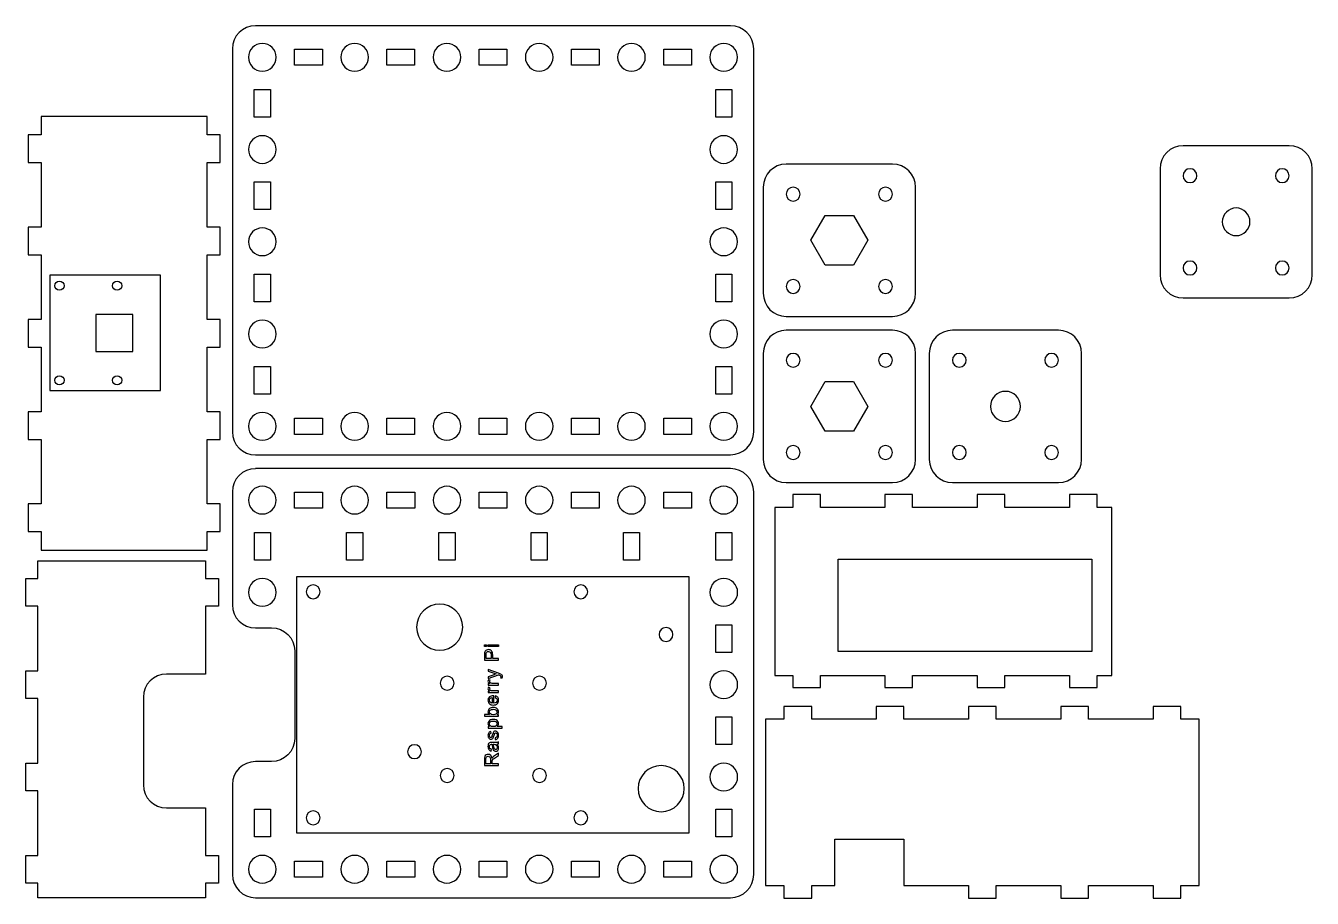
# Model space of a CAD drawing. Extents: x 4 to 283, y -497 to -308.
import ezdxf

# ---------------------------------------------------------------- set-up
doc = ezdxf.new("R2010")
doc.units = 0
doc.header["$MEASUREMENT"] = 0
doc.layers.add('LAYER_1', color=7, linetype='CONTINUOUS')

# ---------------------------------------------------------------- blocks, each defined once
blk = doc.blocks.new('BLOCK_3')
at = {"layer": 'LAYER_1', "color": 30}
for points in [[(103.49, -442.43), (103.06, -442.43), (103.06, -442.06), (103.49, -442.06), (103.49, -442.43)], [(106.09, -442.43), (103.89, -442.43), (103.89, -442.06), (106.09, -442.06), (106.09, -442.43)]]:
    blk.add_lwpolyline(points, dxfattribs=at)
for points, knots in [([(106.09, -445.42), (106.09, -445.42), (103.06, -445.42), (103.06, -445.42), (103.06, -445.42), (103.06, -444.28), (103.06, -444.28), (103.06, -444.07), (103.07, -443.92), (103.09, -443.81), (103.11, -443.67), (103.16, -443.54), (103.23, -443.44), (103.3, -443.34), (103.4, -443.26), (103.52, -443.2), (103.65, -443.14), (103.78, -443.11), (103.93, -443.11), (104.19, -443.11), (104.41, -443.19), (104.59, -443.35), (104.77, -443.52), (104.86, -443.81), (104.86, -444.24), (104.86, -444.24), (104.86, -445.02), (104.86, -445.02), (104.86, -445.02), (106.09, -445.02), (106.09, -445.02), (106.09, -445.02), (106.09, -445.42), (106.09, -445.42)], [0, 0, 0, 0, 1, 1, 1, 2, 2, 2, 3, 3, 3, 4, 4, 4, 5, 5, 5, 6, 6, 6, 7, 7, 7, 8, 8, 8, 9, 9, 9, 10, 10, 10, 11, 11, 11, 11]), ([(104.5, -445.02), (104.5, -445.02), (104.5, -444.23), (104.5, -444.23), (104.5, -443.98), (104.45, -443.79), (104.35, -443.68), (104.26, -443.57), (104.12, -443.52), (103.95, -443.52), (103.82, -443.52), (103.71, -443.55), (103.62, -443.62), (103.53, -443.68), (103.47, -443.76), (103.44, -443.87), (103.42, -443.94), (103.42, -444.06), (103.42, -444.24), (103.42, -444.24), (103.42, -445.02), (103.42, -445.02), (103.42, -445.02), (104.5, -445.02), (104.5, -445.02)], [0, 0, 0, 0, 1, 1, 1, 2, 2, 2, 3, 3, 3, 4, 4, 4, 5, 5, 5, 6, 6, 6, 7, 7, 7, 8, 8, 8, 8]), ([(106.93, -449.2), (106.93, -449.2), (106.58, -449.24), (106.58, -449.24), (106.61, -449.16), (106.62, -449.09), (106.62, -449.03), (106.62, -448.94), (106.6, -448.88), (106.58, -448.83), (106.55, -448.78), (106.51, -448.74), (106.46, -448.71), (106.42, -448.68), (106.33, -448.65), (106.18, -448.59), (106.16, -448.59), (106.13, -448.58), (106.09, -448.56), (106.09, -448.56), (103.89, -449.39), (103.89, -449.39), (103.89, -449.39), (103.89, -448.99), (103.89, -448.99), (103.89, -448.99), (105.16, -448.54), (105.16, -448.54), (105.33, -448.48), (105.5, -448.42), (105.67, -448.38), (105.5, -448.33), (105.34, -448.28), (105.17, -448.22), (105.17, -448.22), (103.89, -447.75), (103.89, -447.75), (103.89, -447.75), (103.89, -447.38), (103.89, -447.38), (103.89, -447.38), (106.13, -448.22), (106.13, -448.22), (106.37, -448.31), (106.53, -448.38), (106.62, -448.43), (106.75, -448.49), (106.84, -448.57), (106.89, -448.65), (106.95, -448.74), (106.98, -448.84), (106.98, -448.96), (106.98, -449.03), (106.96, -449.11), (106.93, -449.2)], [0, 0, 0, 0, 1, 1, 1, 2, 2, 2, 3, 3, 3, 4, 4, 4, 5, 5, 5, 6, 6, 6, 7, 7, 7, 8, 8, 8, 9, 9, 9, 10, 10, 10, 11, 11, 11, 12, 12, 12, 13, 13, 13, 14, 14, 14, 15, 15, 15, 16, 16, 16, 17, 17, 17, 18, 18, 18, 18]), ([(106.09, -450.81), (106.09, -450.81), (103.89, -450.81), (103.89, -450.81), (103.89, -450.81), (103.89, -450.47), (103.89, -450.47), (103.89, -450.47), (104.23, -450.47), (104.23, -450.47), (104.07, -450.39), (103.97, -450.31), (103.92, -450.24), (103.87, -450.16), (103.84, -450.08), (103.84, -450), (103.84, -449.87), (103.88, -449.74), (103.96, -449.62), (103.96, -449.62), (104.31, -449.74), (104.31, -449.74), (104.25, -449.83), (104.23, -449.93), (104.23, -450.02), (104.23, -450.1), (104.25, -450.17), (104.3, -450.24), (104.35, -450.3), (104.42, -450.35), (104.51, -450.37), (104.64, -450.42), (104.78, -450.44), (104.94, -450.44), (104.94, -450.44), (106.09, -450.44), (106.09, -450.44), (106.09, -450.44), (106.09, -450.81), (106.09, -450.81)], [0, 0, 0, 0, 1, 1, 1, 2, 2, 2, 3, 3, 3, 4, 4, 4, 5, 5, 5, 6, 6, 6, 7, 7, 7, 8, 8, 8, 9, 9, 9, 10, 10, 10, 11, 11, 11, 12, 12, 12, 13, 13, 13, 13]), ([(106.09, -452.43), (106.09, -452.43), (103.89, -452.43), (103.89, -452.43), (103.89, -452.43), (103.89, -452.09), (103.89, -452.09), (103.89, -452.09), (104.23, -452.09), (104.23, -452.09), (104.07, -452.01), (103.97, -451.93), (103.92, -451.86), (103.87, -451.79), (103.84, -451.71), (103.84, -451.62), (103.84, -451.49), (103.88, -451.37), (103.96, -451.24), (103.96, -451.24), (104.31, -451.36), (104.31, -451.36), (104.25, -451.46), (104.23, -451.55), (104.23, -451.64), (104.23, -451.72), (104.25, -451.79), (104.3, -451.86), (104.35, -451.92), (104.42, -451.97), (104.51, -452), (104.64, -452.04), (104.78, -452.06), (104.94, -452.06), (104.94, -452.06), (106.09, -452.06), (106.09, -452.06), (106.09, -452.06), (106.09, -452.43), (106.09, -452.43)], [0, 0, 0, 0, 1, 1, 1, 2, 2, 2, 3, 3, 3, 4, 4, 4, 5, 5, 5, 6, 6, 6, 7, 7, 7, 8, 8, 8, 9, 9, 9, 10, 10, 10, 11, 11, 11, 12, 12, 12, 13, 13, 13, 13]), ([(105.38, -453.49), (105.38, -453.49), (105.43, -453.1), (105.43, -453.1), (105.65, -453.16), (105.83, -453.28), (105.95, -453.44), (106.08, -453.61), (106.14, -453.81), (106.14, -454.07), (106.14, -454.39), (106.04, -454.65), (105.84, -454.83), (105.64, -455.02), (105.37, -455.12), (105.01, -455.12), (104.64, -455.12), (104.35, -455.02), (104.15, -454.83), (103.95, -454.64), (103.84, -454.39), (103.84, -454.09), (103.84, -453.8), (103.94, -453.56), (104.14, -453.37), (104.34, -453.18), (104.62, -453.09), (104.99, -453.09), (105.01, -453.09), (105.04, -453.09), (105.09, -453.09), (105.09, -453.09), (105.09, -454.73), (105.09, -454.73), (105.33, -454.72), (105.51, -454.65), (105.64, -454.53), (105.77, -454.4), (105.83, -454.25), (105.83, -454.07), (105.83, -453.93), (105.8, -453.81), (105.72, -453.72), (105.65, -453.62), (105.54, -453.55), (105.38, -453.49)], [0, 0, 0, 0, 1, 1, 1, 2, 2, 2, 3, 3, 3, 4, 4, 4, 5, 5, 5, 6, 6, 6, 7, 7, 7, 8, 8, 8, 9, 9, 9, 10, 10, 10, 11, 11, 11, 12, 12, 12, 13, 13, 13, 14, 14, 14, 15, 15, 15, 15]), ([(104.78, -454.71), (104.78, -454.71), (104.78, -453.48), (104.78, -453.48), (104.6, -453.5), (104.46, -453.55), (104.36, -453.63), (104.22, -453.74), (104.15, -453.9), (104.15, -454.09), (104.15, -454.26), (104.21, -454.4), (104.32, -454.52), (104.44, -454.63), (104.59, -454.7), (104.78, -454.71)], [0, 0, 0, 0, 1, 1, 1, 2, 2, 2, 3, 3, 3, 4, 4, 4, 5, 5, 5, 5]), ([(106.09, -457.21), (106.09, -457.21), (106.09, -457.56), (106.09, -457.56), (106.09, -457.56), (103.06, -457.56), (103.06, -457.56), (103.06, -457.56), (103.06, -457.19), (103.06, -457.19), (103.06, -457.19), (104.14, -457.19), (104.14, -457.19), (103.94, -457.03), (103.84, -456.83), (103.84, -456.59), (103.84, -456.45), (103.87, -456.32), (103.93, -456.2), (103.98, -456.08), (104.06, -455.98), (104.15, -455.9), (104.25, -455.83), (104.37, -455.77), (104.51, -455.72), (104.65, -455.68), (104.8, -455.66), (104.96, -455.66), (105.33, -455.66), (105.62, -455.75), (105.83, -455.93), (106.04, -456.12), (106.14, -456.34), (106.14, -456.6), (106.14, -456.86), (106.03, -457.07), (105.81, -457.21), (105.81, -457.21), (106.09, -457.21), (106.09, -457.21)], [0, 0, 0, 0, 1, 1, 1, 2, 2, 2, 3, 3, 3, 4, 4, 4, 5, 5, 5, 6, 6, 6, 7, 7, 7, 8, 8, 8, 9, 9, 9, 10, 10, 10, 11, 11, 11, 12, 12, 12, 13, 13, 13, 13]), ([(104.97, -457.22), (105.24, -457.22), (105.43, -457.18), (105.54, -457.11), (105.74, -456.99), (105.83, -456.84), (105.83, -456.64), (105.83, -456.47), (105.76, -456.33), (105.62, -456.21), (105.48, -456.1), (105.27, -456.04), (104.99, -456.04), (104.7, -456.04), (104.49, -456.09), (104.35, -456.21), (104.22, -456.32), (104.15, -456.46), (104.15, -456.62), (104.15, -456.78), (104.22, -456.92), (104.36, -457.04), (104.5, -457.16), (104.71, -457.22), (104.97, -457.22)], [0, 0, 0, 0, 1, 1, 1, 2, 2, 2, 3, 3, 3, 4, 4, 4, 5, 5, 5, 6, 6, 6, 7, 7, 7, 8, 8, 8, 8]), ([(106.93, -460.12), (106.93, -460.12), (103.89, -460.12), (103.89, -460.12), (103.89, -460.12), (103.89, -459.78), (103.89, -459.78), (103.89, -459.78), (104.18, -459.78), (104.18, -459.78), (104.07, -459.7), (103.98, -459.61), (103.93, -459.51), (103.87, -459.41), (103.84, -459.29), (103.84, -459.15), (103.84, -458.96), (103.89, -458.8), (103.99, -458.65), (104.08, -458.51), (104.22, -458.4), (104.4, -458.33), (104.57, -458.25), (104.76, -458.22), (104.97, -458.22), (105.2, -458.22), (105.4, -458.26), (105.58, -458.34), (105.76, -458.42), (105.9, -458.54), (105.99, -458.69), (106.09, -458.84), (106.14, -459.01), (106.14, -459.17), (106.14, -459.3), (106.11, -459.41), (106.06, -459.51), (106.01, -459.61), (105.94, -459.69), (105.86, -459.75), (105.86, -459.75), (106.93, -459.75), (106.93, -459.75), (106.93, -459.75), (106.93, -460.12), (106.93, -460.12)], [0, 0, 0, 0, 1, 1, 1, 2, 2, 2, 3, 3, 3, 4, 4, 4, 5, 5, 5, 6, 6, 6, 7, 7, 7, 8, 8, 8, 9, 9, 9, 10, 10, 10, 11, 11, 11, 12, 12, 12, 13, 13, 13, 14, 14, 14, 15, 15, 15, 15]), ([(105, -459.79), (105.29, -459.79), (105.49, -459.73), (105.63, -459.62), (105.76, -459.5), (105.83, -459.36), (105.83, -459.2), (105.83, -459.03), (105.76, -458.89), (105.62, -458.77), (105.48, -458.66), (105.27, -458.6), (104.97, -458.6), (104.69, -458.6), (104.48, -458.66), (104.34, -458.77), (104.2, -458.89), (104.14, -459.02), (104.14, -459.18), (104.14, -459.34), (104.21, -459.48), (104.36, -459.6), (104.51, -459.73), (104.72, -459.79), (105, -459.79)], [0, 0, 0, 0, 1, 1, 1, 2, 2, 2, 3, 3, 3, 4, 4, 4, 5, 5, 5, 6, 6, 6, 7, 7, 7, 8, 8, 8, 8]), ([(105.43, -462.6), (105.43, -462.6), (105.38, -462.23), (105.38, -462.23), (105.52, -462.21), (105.64, -462.15), (105.71, -462.06), (105.79, -461.97), (105.83, -461.83), (105.83, -461.66), (105.83, -461.49), (105.8, -461.37), (105.73, -461.28), (105.66, -461.2), (105.58, -461.16), (105.48, -461.16), (105.4, -461.16), (105.33, -461.2), (105.28, -461.27), (105.25, -461.32), (105.21, -461.45), (105.16, -461.65), (105.09, -461.92), (105.03, -462.11), (104.98, -462.22), (104.93, -462.32), (104.86, -462.4), (104.77, -462.46), (104.68, -462.51), (104.58, -462.54), (104.48, -462.54), (104.38, -462.54), (104.29, -462.52), (104.2, -462.47), (104.12, -462.43), (104.05, -462.37), (104, -462.29), (103.95, -462.23), (103.92, -462.15), (103.89, -462.05), (103.86, -461.95), (103.84, -461.84), (103.84, -461.73), (103.84, -461.56), (103.87, -461.41), (103.92, -461.28), (103.97, -461.15), (104.03, -461.05), (104.12, -460.99), (104.2, -460.93), (104.32, -460.88), (104.46, -460.86), (104.46, -460.86), (104.51, -461.22), (104.51, -461.22), (104.4, -461.24), (104.31, -461.29), (104.24, -461.37), (104.18, -461.45), (104.15, -461.56), (104.15, -461.7), (104.15, -461.87), (104.18, -462), (104.23, -462.07), (104.29, -462.14), (104.36, -462.18), (104.43, -462.18), (104.48, -462.18), (104.52, -462.16), (104.56, -462.13), (104.6, -462.1), (104.64, -462.06), (104.66, -461.99), (104.68, -461.95), (104.71, -461.84), (104.76, -461.66), (104.83, -461.4), (104.89, -461.22), (104.93, -461.11), (104.97, -461.01), (105.04, -460.93), (105.13, -460.87), (105.21, -460.81), (105.32, -460.78), (105.44, -460.78), (105.57, -460.78), (105.68, -460.81), (105.79, -460.89), (105.9, -460.96), (105.99, -461.06), (106.05, -461.2), (106.11, -461.34), (106.14, -461.49), (106.14, -461.66), (106.14, -461.95), (106.08, -462.16), (105.96, -462.31), (105.84, -462.46), (105.67, -462.56), (105.43, -462.6)], [0, 0, 0, 0, 1, 1, 1, 2, 2, 2, 3, 3, 3, 4, 4, 4, 5, 5, 5, 6, 6, 6, 7, 7, 7, 8, 8, 8, 9, 9, 9, 10, 10, 10, 11, 11, 11, 12, 12, 12, 13, 13, 13, 14, 14, 14, 15, 15, 15, 16, 16, 16, 17, 17, 17, 18, 18, 18, 19, 19, 19, 20, 20, 20, 21, 21, 21, 22, 22, 22, 23, 23, 23, 24, 24, 24, 25, 25, 25, 26, 26, 26, 27, 27, 27, 28, 28, 28, 29, 29, 29, 30, 30, 30, 31, 31, 31, 32, 32, 32, 33, 33, 33, 33]), ([(106.09, -468.23), (106.09, -468.23), (103.06, -468.23), (103.06, -468.23), (103.06, -468.23), (103.06, -466.89), (103.06, -466.89), (103.06, -466.62), (103.09, -466.41), (103.14, -466.27), (103.19, -466.13), (103.29, -466.02), (103.43, -465.94), (103.57, -465.85), (103.72, -465.81), (103.88, -465.81), (104.1, -465.81), (104.28, -465.88), (104.43, -466.02), (104.58, -466.16), (104.67, -466.37), (104.71, -466.66), (104.76, -466.56), (104.81, -466.48), (104.86, -466.42), (104.97, -466.31), (105.1, -466.19), (105.26, -466.09), (105.26, -466.09), (106.09, -465.56), (106.09, -465.56), (106.09, -465.56), (106.09, -466.07), (106.09, -466.07), (106.09, -466.07), (105.46, -466.47), (105.46, -466.47), (105.28, -466.58), (105.14, -466.68), (105.04, -466.76), (104.94, -466.83), (104.88, -466.9), (104.84, -466.96), (104.8, -467.02), (104.77, -467.08), (104.76, -467.14), (104.75, -467.19), (104.74, -467.26), (104.74, -467.37), (104.74, -467.37), (104.74, -467.83), (104.74, -467.83), (104.74, -467.83), (106.09, -467.83), (106.09, -467.83), (106.09, -467.83), (106.09, -468.23), (106.09, -468.23)], [0, 0, 0, 0, 1, 1, 1, 2, 2, 2, 3, 3, 3, 4, 4, 4, 5, 5, 5, 6, 6, 6, 7, 7, 7, 8, 8, 8, 9, 9, 9, 10, 10, 10, 11, 11, 11, 12, 12, 12, 13, 13, 13, 14, 14, 14, 15, 15, 15, 16, 16, 16, 17, 17, 17, 18, 18, 18, 19, 19, 19, 19]), ([(105.82, -463.59), (105.93, -463.72), (106.02, -463.86), (106.07, -463.98), (106.11, -464.11), (106.14, -464.25), (106.14, -464.39), (106.14, -464.63), (106.08, -464.82), (105.96, -464.95), (105.84, -465.08), (105.69, -465.14), (105.51, -465.14), (105.4, -465.14), (105.3, -465.12), (105.22, -465.07), (105.13, -465.02), (105.05, -464.96), (105, -464.88), (104.95, -464.8), (104.91, -464.71), (104.88, -464.61), (104.86, -464.54), (104.84, -464.43), (104.82, -464.28), (104.79, -463.98), (104.74, -463.76), (104.7, -463.62), (104.64, -463.61), (104.61, -463.61), (104.6, -463.61), (104.45, -463.61), (104.34, -463.65), (104.28, -463.72), (104.19, -463.81), (104.15, -463.96), (104.15, -464.14), (104.15, -464.32), (104.18, -464.45), (104.24, -464.53), (104.3, -464.61), (104.41, -464.68), (104.57, -464.72), (104.57, -464.72), (104.52, -465.08), (104.52, -465.08), (104.36, -465.05), (104.24, -464.99), (104.14, -464.92), (104.05, -464.84), (103.97, -464.73), (103.92, -464.59), (103.87, -464.44), (103.84, -464.28), (103.84, -464.09), (103.84, -463.9), (103.87, -463.75), (103.91, -463.63), (103.95, -463.52), (104.01, -463.43), (104.08, -463.37), (104.14, -463.32), (104.23, -463.28), (104.33, -463.26), (104.39, -463.25), (104.51, -463.24), (104.67, -463.24), (104.67, -463.24), (105.17, -463.24), (105.17, -463.24), (105.51, -463.24), (105.73, -463.23), (105.82, -463.22), (105.92, -463.2), (106, -463.17), (106.09, -463.12), (106.09, -463.12), (106.09, -463.51), (106.09, -463.51), (106.01, -463.55), (105.92, -463.57), (105.82, -463.59)], [0, 0, 0, 0, 1, 1, 1, 2, 2, 2, 3, 3, 3, 4, 4, 4, 5, 5, 5, 6, 6, 6, 7, 7, 7, 8, 8, 8, 9, 9, 9, 10, 10, 10, 11, 11, 11, 12, 12, 12, 13, 13, 13, 14, 14, 14, 15, 15, 15, 16, 16, 16, 17, 17, 17, 18, 18, 18, 19, 19, 19, 20, 20, 20, 21, 21, 21, 22, 22, 22, 23, 23, 23, 24, 24, 24, 25, 25, 25, 26, 26, 26, 27, 27, 27, 27]), ([(104.99, -463.62), (105.04, -463.75), (105.09, -463.95), (105.13, -464.22), (105.15, -464.38), (105.17, -464.48), (105.2, -464.55), (105.23, -464.61), (105.27, -464.66), (105.32, -464.7), (105.38, -464.73), (105.43, -464.75), (105.5, -464.75), (105.6, -464.75), (105.68, -464.71), (105.75, -464.63), (105.81, -464.56), (105.85, -464.45), (105.85, -464.3), (105.85, -464.16), (105.82, -464.03), (105.75, -463.92), (105.69, -463.81), (105.6, -463.73), (105.5, -463.68), (105.41, -463.64), (105.29, -463.62), (105.12, -463.62), (105.12, -463.62), (104.99, -463.62), (104.99, -463.62)], [0, 0, 0, 0, 1, 1, 1, 2, 2, 2, 3, 3, 3, 4, 4, 4, 5, 5, 5, 6, 6, 6, 7, 7, 7, 8, 8, 8, 9, 9, 9, 10, 10, 10, 10]), ([(104.4, -467.83), (104.4, -467.83), (104.4, -466.97), (104.4, -466.97), (104.4, -466.79), (104.38, -466.64), (104.34, -466.54), (104.3, -466.44), (104.24, -466.36), (104.16, -466.3), (104.07, -466.25), (103.98, -466.22), (103.88, -466.22), (103.74, -466.22), (103.62, -466.28), (103.53, -466.38), (103.44, -466.48), (103.39, -466.65), (103.39, -466.87), (103.39, -466.87), (103.39, -467.83), (103.39, -467.83), (103.39, -467.83), (104.4, -467.83), (104.4, -467.83)], [0, 0, 0, 0, 1, 1, 1, 2, 2, 2, 3, 3, 3, 4, 4, 4, 5, 5, 5, 6, 6, 6, 7, 7, 7, 8, 8, 8, 8])]:
    blk.add_open_spline(points, degree=3, knots=knots, dxfattribs=at)
blk = doc.blocks.new('BLOCK_2')
at = {"layer": 'LAYER_1', "color": 30}
blk.add_lwpolyline([(147.37, -482.87), (62.44, -482.87), (62.44, -427.26), (147.37, -427.26), (147.37, -482.87)], dxfattribs=at)
at = {"layer": 'LAYER_1', "color": 250}
for points in [[(65.95, -429.06), (66.77, -429.06), (67.45, -429.73), (67.45, -430.56), (67.45, -431.39), (66.77, -432.06), (65.95, -432.06), (65.12, -432.06), (64.45, -431.39), (64.45, -430.56), (64.45, -429.73), (65.12, -429.06), (65.95, -429.06)], [(123.95, -429.06), (124.78, -429.06), (125.45, -429.73), (125.45, -430.56), (125.45, -431.39), (124.78, -432.06), (123.95, -432.06), (123.12, -432.06), (122.45, -431.39), (122.45, -430.56), (122.45, -429.73), (123.12, -429.06), (123.95, -429.06)], [(143.93, -439.83), (143.93, -440.66), (143.26, -441.33), (142.43, -441.33), (141.6, -441.33), (140.93, -440.66), (140.93, -439.83), (140.93, -439), (141.6, -438.33), (142.43, -438.33), (143.26, -438.33), (143.93, -439), (143.93, -439.83)], [(89.42, -465.23), (89.42, -466.06), (88.75, -466.73), (87.92, -466.73), (87.09, -466.73), (86.42, -466.06), (86.42, -465.23), (86.42, -464.4), (87.09, -463.73), (87.92, -463.73), (88.75, -463.73), (89.42, -464.4), (89.42, -465.23)], [(65.95, -478.06), (66.77, -478.06), (67.45, -478.73), (67.45, -479.56), (67.45, -480.39), (66.77, -481.06), (65.95, -481.06), (65.12, -481.06), (64.45, -480.39), (64.45, -479.56), (64.45, -478.73), (65.12, -478.06), (65.95, -478.06)], [(123.95, -478.06), (124.78, -478.06), (125.45, -478.73), (125.45, -479.56), (125.45, -480.39), (124.78, -481.06), (123.95, -481.06), (123.12, -481.06), (122.45, -480.39), (122.45, -479.56), (122.45, -478.73), (123.12, -478.06), (123.95, -478.06)]]:
    blk.add_open_spline(points, degree=3, knots=[0, 0, 0, 0, 1, 1, 1, 2, 2, 2, 3, 3, 3, 4, 4, 4, 4], dxfattribs=at)
at = {"layer": 'LAYER_1', "color": 30}
for points in [[(98.37, -438.23), (98.37, -440.99), (96.13, -443.23), (93.37, -443.23), (90.61, -443.23), (88.37, -440.99), (88.37, -438.23), (88.37, -435.46), (90.61, -433.23), (93.37, -433.23), (96.13, -433.23), (98.37, -435.46), (98.37, -438.23)], [(146.37, -473.23), (146.37, -475.99), (144.13, -478.23), (141.37, -478.23), (138.61, -478.23), (136.37, -475.99), (136.37, -473.23), (136.37, -470.46), (138.61, -468.23), (141.37, -468.23), (144.13, -468.23), (146.37, -470.46), (146.37, -473.23)]]:
    blk.add_open_spline(points, degree=3, knots=[0, 0, 0, 0, 1, 1, 1, 2, 2, 2, 3, 3, 3, 4, 4, 4, 4], dxfattribs=at)
at = {"layer": 'LAYER_1'}
blk.add_blockref('BLOCK_3', (0, 0), dxfattribs=at)

msp = doc.modelspace()

# ---------------------------------------------------------------- linework, layer by layer
at = {"layer": 'LAYER_1', "color": 250}
for points in [[(67.94, -316.45), (61.94, -316.45), (61.94, -312.95), (67.94, -312.95), (67.94, -316.45)], [(87.94, -316.45), (81.94, -316.45), (81.94, -312.95), (87.94, -312.95), (87.94, -316.45)], [(107.94, -316.45), (101.94, -316.45), (101.94, -312.95), (107.94, -312.95), (107.94, -316.45)], [(127.94, -316.45), (121.94, -316.45), (121.94, -312.95), (127.94, -312.95), (127.94, -316.45)], [(147.94, -316.45), (141.94, -316.45), (141.94, -312.95), (147.94, -312.95), (147.94, -316.45)], [(53.19, -327.7), (53.19, -321.7), (56.69, -321.7), (56.69, -327.7), (53.19, -327.7)], [(153.19, -327.7), (153.19, -321.7), (156.69, -321.7), (156.69, -327.7), (153.19, -327.7)], [(43, -421.53), (43, -417.53), (45.8, -417.53), (45.8, -411.53), (43, -411.53), (43, -397.53), (45.8, -397.53), (45.8, -391.53), (43, -391.53), (43, -377.53), (45.8, -377.53), (45.8, -371.53), (43, -371.53), (43, -357.53), (45.8, -357.53), (45.8, -351.53), (43, -351.53), (43, -337.53), (45.8, -337.53), (45.8, -331.53), (43, -331.53), (43, -327.53), (7, -327.53), (7, -331.53), (4.2, -331.53), (4.2, -337.53), (7, -337.53), (7, -351.53), (4.2, -351.53), (4.2, -357.53), (7, -357.53), (7, -371.53), (4.2, -371.53), (4.2, -377.53), (7, -377.53), (7, -391.53), (4.2, -391.53), (4.2, -397.53), (7, -397.53), (7, -411.53), (4.2, -411.53), (4.2, -417.53), (7, -417.53), (7, -421.53), (43, -421.53)], [(53.19, -347.7), (53.19, -341.7), (56.69, -341.7), (56.69, -347.7), (53.19, -347.7)], [(153.19, -347.7), (153.19, -341.7), (156.69, -341.7), (156.69, -347.7), (153.19, -347.7)], [(176.9, -359.74), (173.8, -354.37), (176.9, -349.01), (183.1, -349.01), (186.2, -354.37), (183.1, -359.74), (176.9, -359.74)], [(53.19, -367.7), (53.19, -361.7), (56.69, -361.7), (56.69, -367.7), (53.19, -367.7)], [(153.19, -367.7), (153.19, -361.7), (156.69, -361.7), (156.69, -367.7), (153.19, -367.7)], [(249.5, -361.87), (249.5, -361.87)], [(163.5, -365.87), (163.5, -365.87)], [(26.85, -378.47), (26.85, -370.47), (18.85, -370.47), (18.85, -378.47), (26.85, -378.47)], [(53.19, -387.7), (53.19, -381.7), (56.69, -381.7), (56.69, -387.7), (53.19, -387.7)], [(153.19, -387.7), (153.19, -381.7), (156.69, -381.7), (156.69, -387.7), (153.19, -387.7)], [(176.9, -395.74), (173.8, -390.37), (176.9, -385), (183.1, -385), (186.2, -390.37), (183.1, -395.74), (176.9, -395.74)], [(67.94, -396.45), (61.94, -396.45), (61.94, -392.95), (67.94, -392.95), (67.94, -396.45)], [(87.94, -396.45), (81.94, -396.45), (81.94, -392.95), (87.94, -392.95), (87.94, -396.45)], [(107.94, -396.45), (101.94, -396.45), (101.94, -392.95), (107.94, -392.95), (107.94, -396.45)], [(127.94, -396.45), (121.94, -396.45), (121.94, -392.95), (127.94, -392.95), (127.94, -396.45)], [(147.94, -396.45), (141.94, -396.45), (141.94, -392.95), (147.94, -392.95), (147.94, -396.45)], [(163.5, -401.87), (163.5, -401.87)], [(199.5, -401.87), (199.5, -401.87)], [(67.95, -412.45), (61.94, -412.45), (61.94, -408.95), (67.95, -408.95), (67.95, -412.45)], [(87.95, -412.45), (81.94, -412.45), (81.94, -408.95), (87.95, -408.95), (87.95, -412.45)], [(107.95, -412.45), (101.95, -412.45), (101.95, -408.95), (107.95, -408.95), (107.95, -412.45)], [(127.95, -412.45), (121.95, -412.45), (121.95, -408.95), (127.95, -408.95), (127.95, -412.45)], [(147.95, -412.45), (141.95, -412.45), (141.95, -408.95), (147.95, -408.95), (147.95, -412.45)], [(175.88, -409.48), (169.88, -409.48), (169.88, -412.28), (166.05, -412.28), (166.05, -448.68), (169.88, -448.68), (169.88, -451.28), (175.88, -451.28), (175.88, -448.68), (189.88, -448.68), (189.88, -451.28), (195.88, -451.28), (195.88, -448.68), (209.88, -448.68), (209.88, -451.28), (215.88, -451.28), (215.88, -448.68), (229.88, -448.68), (229.88, -451.28), (235.88, -451.28), (235.88, -448.68), (239.05, -448.68), (239.05, -412.28), (235.88, -412.28), (235.88, -409.48), (229.88, -409.48), (229.88, -412.28), (215.88, -412.28), (215.88, -409.48), (209.88, -409.48), (209.88, -412.28), (195.88, -412.28), (195.88, -409.48), (189.88, -409.48), (189.88, -412.28), (175.88, -412.28), (175.88, -409.48)], [(56.7, -417.7), (56.7, -423.7), (53.2, -423.7), (53.2, -417.7), (56.7, -417.7)], [(76.7, -417.7), (76.7, -423.7), (73.2, -423.7), (73.2, -417.7), (76.7, -417.7)], [(96.7, -417.7), (96.7, -423.7), (93.2, -423.7), (93.2, -417.7), (96.7, -417.7)], [(116.7, -417.7), (116.7, -423.7), (113.2, -423.7), (113.2, -417.7), (116.7, -417.7)], [(136.7, -417.7), (136.7, -423.7), (133.2, -423.7), (133.2, -417.7), (136.7, -417.7)], [(156.7, -417.7), (156.7, -423.7), (153.2, -423.7), (153.2, -417.7), (156.7, -417.7)], [(234.74, -423.49), (234.74, -443.49), (179.74, -443.49), (179.74, -423.49), (234.74, -423.49)], [(156.7, -437.7), (156.7, -443.7), (153.2, -443.7), (153.2, -437.7), (156.7, -437.7)], [(156.7, -457.7), (156.7, -463.7), (153.2, -463.7), (153.2, -457.7), (156.7, -457.7)], [(56.7, -477.7), (56.7, -483.7), (53.2, -483.7), (53.2, -477.7), (56.7, -477.7)], [(156.7, -477.7), (156.7, -483.7), (153.2, -483.7), (153.2, -477.7), (156.7, -477.7)], [(67.95, -492.45), (61.94, -492.45), (61.94, -488.95), (67.95, -488.95), (67.95, -492.45)], [(87.95, -492.45), (81.94, -492.45), (81.94, -488.95), (87.95, -488.95), (87.95, -492.45)], [(107.95, -492.45), (101.95, -492.45), (101.95, -488.95), (107.95, -488.95), (107.95, -492.45)], [(127.95, -492.45), (121.95, -492.45), (121.95, -488.95), (127.95, -488.95), (127.95, -492.45)], [(147.95, -492.45), (141.95, -492.45), (141.95, -488.95), (147.95, -488.95), (147.95, -492.45)]]:
    msp.add_lwpolyline(points, dxfattribs=at)
at = {"layer": 'LAYER_1', "color": 7}
for points in [[(256, -338.87), (256, -338.87)], [(276, -338.87), (276, -338.87)], [(170, -342.88), (170, -342.88)], [(190, -342.88), (190, -342.88)], [(256, -358.87), (256, -358.87)], [(276, -358.87), (276, -358.87)], [(170, -362.88), (170, -362.88)], [(190, -362.88), (190, -362.88)], [(170, -378.88), (170, -378.88)], [(190, -378.88), (190, -378.88)], [(206, -378.88), (206, -378.88)], [(226, -378.88), (226, -378.88)], [(170, -398.88), (170, -398.88)], [(190, -398.88), (190, -398.88)], [(206, -398.88), (206, -398.88)], [(226, -398.88), (226, -398.88)], [(95, -448.88), (95, -448.88)], [(115, -448.88), (115, -448.88)], [(194, -494.2), (208, -494.2), (208, -497), (214, -497), (214, -494.2), (228, -494.2), (228, -497), (234, -497), (234, -494.2), (248, -494.2), (248, -497), (254, -497), (254, -494.2), (258, -494.2), (258, -458.2), (254, -458.2), (254, -455.4), (248, -455.4), (248, -458.2), (234, -458.2), (234, -455.4), (228, -455.4), (228, -458.2), (214, -458.2), (214, -455.4), (208, -455.4), (208, -458.2), (194, -458.2), (194, -455.4), (188, -455.4), (188, -458.2), (174, -458.2), (174, -455.4), (168, -455.4), (168, -458.2), (164, -458.2), (164, -494.2), (168, -494.2), (168, -497), (174, -497), (174, -494.2), (179, -494.2), (179, -484.2), (194, -484.2), (194, -494.2)], [(95, -468.88), (95, -468.88)], [(115, -468.88), (115, -468.88)]]:
    msp.add_lwpolyline(points, dxfattribs=at)
at = {"layer": 'LAYER_1', "color": 32}
msp.add_lwpolyline([(32.85, -386.97), (32.85, -361.97), (8.85, -361.97), (8.85, -386.97), (32.85, -386.97)], dxfattribs=at)
at = {"layer": 'LAYER_1', "color": 250}
for points, knots in [([(48.44, -367.4), (48.44, -367.4), (48.44, -312.88), (48.44, -312.88), (48.44, -310.11), (50.68, -307.88), (53.44, -307.88), (53.44, -307.88), (53.44, -307.87), (53.44, -307.87), (53.44, -307.87), (156.44, -307.87), (156.44, -307.87), (159.21, -307.87), (161.44, -310.1), (161.44, -312.87), (161.44, -312.87), (161.44, -333.87), (161.44, -333.87), (161.44, -333.87), (161.44, -373.87), (161.44, -373.87), (161.44, -373.87), (161.44, -395.87), (161.44, -395.87), (161.44, -398.64), (159.21, -400.87), (156.44, -400.87), (156.44, -400.87), (156.44, -400.88), (156.44, -400.88), (156.44, -400.88), (53.44, -400.88), (53.44, -400.88), (50.67, -400.88), (48.44, -398.65), (48.44, -395.88), (48.44, -395.88), (48.44, -383.88), (48.44, -383.88), (48.44, -383.88), (48.44, -367.4), (48.44, -367.4)], [0, 0, 0, 0, 1, 1, 1, 2, 2, 2, 3, 3, 3, 4, 4, 4, 5, 5, 5, 6, 6, 6, 7, 7, 7, 8, 8, 8, 9, 9, 9, 10, 10, 10, 11, 11, 11, 12, 12, 12, 13, 13, 13, 14, 14, 14, 14]), ([(57.94, -314.7), (57.94, -316.35), (56.6, -317.7), (54.94, -317.7), (53.29, -317.7), (51.94, -316.35), (51.94, -314.7), (51.94, -313.04), (53.29, -311.7), (54.94, -311.7), (56.6, -311.7), (57.94, -313.04), (57.94, -314.7)], [0, 0, 0, 0, 1, 1, 1, 2, 2, 2, 3, 3, 3, 4, 4, 4, 4]), ([(77.94, -314.7), (77.94, -316.35), (76.6, -317.7), (74.94, -317.7), (73.29, -317.7), (71.94, -316.35), (71.94, -314.7), (71.94, -313.04), (73.29, -311.7), (74.94, -311.7), (76.6, -311.7), (77.94, -313.04), (77.94, -314.7)], [0, 0, 0, 0, 1, 1, 1, 2, 2, 2, 3, 3, 3, 4, 4, 4, 4]), ([(97.94, -314.7), (97.94, -316.35), (96.6, -317.7), (94.94, -317.7), (93.29, -317.7), (91.94, -316.35), (91.94, -314.7), (91.94, -313.04), (93.29, -311.7), (94.94, -311.7), (96.6, -311.7), (97.94, -313.04), (97.94, -314.7)], [0, 0, 0, 0, 1, 1, 1, 2, 2, 2, 3, 3, 3, 4, 4, 4, 4]), ([(117.94, -314.7), (117.94, -316.35), (116.6, -317.7), (114.94, -317.7), (113.29, -317.7), (111.94, -316.35), (111.94, -314.7), (111.94, -313.04), (113.29, -311.7), (114.94, -311.7), (116.6, -311.7), (117.94, -313.04), (117.94, -314.7)], [0, 0, 0, 0, 1, 1, 1, 2, 2, 2, 3, 3, 3, 4, 4, 4, 4]), ([(137.94, -314.7), (137.94, -316.35), (136.6, -317.7), (134.94, -317.7), (133.29, -317.7), (131.94, -316.35), (131.94, -314.7), (131.94, -313.04), (133.29, -311.7), (134.94, -311.7), (136.6, -311.7), (137.94, -313.04), (137.94, -314.7)], [0, 0, 0, 0, 1, 1, 1, 2, 2, 2, 3, 3, 3, 4, 4, 4, 4]), ([(157.94, -314.7), (157.94, -316.35), (156.6, -317.7), (154.94, -317.7), (153.29, -317.7), (151.94, -316.35), (151.94, -314.7), (151.94, -313.04), (153.29, -311.7), (154.94, -311.7), (156.6, -311.7), (157.94, -313.04), (157.94, -314.7)], [0, 0, 0, 0, 1, 1, 1, 2, 2, 2, 3, 3, 3, 4, 4, 4, 4]), ([(57.94, -334.7), (57.94, -336.35), (56.6, -337.7), (54.94, -337.7), (53.29, -337.7), (51.94, -336.35), (51.94, -334.7), (51.94, -333.04), (53.29, -331.7), (54.94, -331.7), (56.6, -331.7), (57.94, -333.04), (57.94, -334.7)], [0, 0, 0, 0, 1, 1, 1, 2, 2, 2, 3, 3, 3, 4, 4, 4, 4]), ([(157.94, -334.7), (157.94, -336.35), (156.6, -337.7), (154.94, -337.7), (153.29, -337.7), (151.94, -336.35), (151.94, -334.7), (151.94, -333.04), (153.29, -331.7), (154.94, -331.7), (156.6, -331.7), (157.94, -333.04), (157.94, -334.7)], [0, 0, 0, 0, 1, 1, 1, 2, 2, 2, 3, 3, 3, 4, 4, 4, 4]), ([(249.5, -361.87), (249.5, -361.87), (249.5, -338.88), (249.5, -338.88), (249.5, -336.1), (251.73, -333.87), (254.5, -333.87), (254.5, -333.87), (277.5, -333.87), (277.5, -333.87), (280.27, -333.87), (282.5, -336.1), (282.5, -338.88), (282.5, -338.88), (282.5, -361.87), (282.5, -361.87), (282.5, -364.64), (280.27, -366.88), (277.5, -366.88), (277.5, -366.88), (254.5, -366.88), (254.5, -366.88), (251.73, -366.88), (249.5, -364.64), (249.5, -361.87)], [0, 0, 0, 0, 1, 1, 1, 2, 2, 2, 3, 3, 3, 4, 4, 4, 5, 5, 5, 6, 6, 6, 7, 7, 7, 8, 8, 8, 8]), ([(163.5, -365.87), (163.5, -365.87), (163.5, -342.88), (163.5, -342.88), (163.5, -340.1), (165.73, -337.88), (168.5, -337.88), (168.5, -337.88), (191.5, -337.88), (191.5, -337.88), (194.27, -337.88), (196.5, -340.1), (196.5, -342.88), (196.5, -342.88), (196.5, -365.87), (196.5, -365.87), (196.5, -368.64), (194.27, -370.88), (191.5, -370.88), (191.5, -370.88), (168.5, -370.88), (168.5, -370.88), (165.73, -370.88), (163.5, -368.64), (163.5, -365.87)], [0, 0, 0, 0, 1, 1, 1, 2, 2, 2, 3, 3, 3, 4, 4, 4, 5, 5, 5, 6, 6, 6, 7, 7, 7, 8, 8, 8, 8]), ([(269, -350.37), (269, -352.03), (267.66, -353.37), (266, -353.37), (264.34, -353.37), (263, -352.03), (263, -350.37), (263, -348.72), (264.34, -347.37), (266, -347.37), (267.66, -347.37), (269, -348.72), (269, -350.37)], [0, 0, 0, 0, 1, 1, 1, 2, 2, 2, 3, 3, 3, 4, 4, 4, 4]), ([(57.94, -354.7), (57.94, -356.35), (56.6, -357.7), (54.94, -357.7), (53.29, -357.7), (51.94, -356.35), (51.94, -354.7), (51.94, -353.04), (53.29, -351.7), (54.94, -351.7), (56.6, -351.7), (57.94, -353.04), (57.94, -354.7)], [0, 0, 0, 0, 1, 1, 1, 2, 2, 2, 3, 3, 3, 4, 4, 4, 4]), ([(157.94, -354.7), (157.94, -356.35), (156.6, -357.7), (154.94, -357.7), (153.29, -357.7), (151.94, -356.35), (151.94, -354.7), (151.94, -353.04), (153.29, -351.7), (154.94, -351.7), (156.6, -351.7), (157.94, -353.04), (157.94, -354.7)], [0, 0, 0, 0, 1, 1, 1, 2, 2, 2, 3, 3, 3, 4, 4, 4, 4]), ([(10.95, -365.22), (11.51, -365.22), (11.95, -364.78), (11.95, -364.22), (11.95, -363.67), (11.51, -363.22), (10.95, -363.22), (10.4, -363.22), (9.95, -363.67), (9.95, -364.22), (9.95, -364.78), (10.4, -365.22), (10.95, -365.22)], [0, 0, 0, 0, 1, 1, 1, 2, 2, 2, 3, 3, 3, 4, 4, 4, 4]), ([(23.45, -365.22), (24.01, -365.22), (24.45, -364.78), (24.45, -364.22), (24.45, -363.67), (24.01, -363.22), (23.45, -363.22), (22.9, -363.22), (22.45, -363.67), (22.45, -364.22), (22.45, -364.78), (22.9, -365.22), (23.45, -365.22)], [0, 0, 0, 0, 1, 1, 1, 2, 2, 2, 3, 3, 3, 4, 4, 4, 4]), ([(57.94, -374.7), (57.94, -376.35), (56.6, -377.7), (54.94, -377.7), (53.29, -377.7), (51.94, -376.35), (51.94, -374.7), (51.94, -373.04), (53.29, -371.7), (54.94, -371.7), (56.6, -371.7), (57.94, -373.04), (57.94, -374.7)], [0, 0, 0, 0, 1, 1, 1, 2, 2, 2, 3, 3, 3, 4, 4, 4, 4]), ([(157.94, -374.7), (157.94, -376.35), (156.6, -377.7), (154.94, -377.7), (153.29, -377.7), (151.94, -376.35), (151.94, -374.7), (151.94, -373.04), (153.29, -371.7), (154.94, -371.7), (156.6, -371.7), (157.94, -373.04), (157.94, -374.7)], [0, 0, 0, 0, 1, 1, 1, 2, 2, 2, 3, 3, 3, 4, 4, 4, 4]), ([(163.5, -401.87), (163.5, -401.87), (163.5, -378.88), (163.5, -378.88), (163.5, -376.1), (165.73, -373.88), (168.5, -373.88), (168.5, -373.88), (191.5, -373.88), (191.5, -373.88), (194.27, -373.88), (196.5, -376.1), (196.5, -378.88), (196.5, -378.88), (196.5, -401.87), (196.5, -401.87), (196.5, -404.64), (194.27, -406.88), (191.5, -406.88), (191.5, -406.88), (168.5, -406.88), (168.5, -406.88), (165.73, -406.88), (163.5, -404.64), (163.5, -401.87)], [0, 0, 0, 0, 1, 1, 1, 2, 2, 2, 3, 3, 3, 4, 4, 4, 5, 5, 5, 6, 6, 6, 7, 7, 7, 8, 8, 8, 8]), ([(199.5, -401.87), (199.5, -401.87), (199.5, -378.88), (199.5, -378.88), (199.5, -376.1), (201.73, -373.88), (204.5, -373.88), (204.5, -373.88), (227.5, -373.88), (227.5, -373.88), (230.27, -373.88), (232.5, -376.1), (232.5, -378.88), (232.5, -378.88), (232.5, -401.87), (232.5, -401.87), (232.5, -404.64), (230.27, -406.88), (227.5, -406.88), (227.5, -406.88), (204.5, -406.88), (204.5, -406.88), (201.73, -406.88), (199.5, -404.64), (199.5, -401.87)], [0, 0, 0, 0, 1, 1, 1, 2, 2, 2, 3, 3, 3, 4, 4, 4, 5, 5, 5, 6, 6, 6, 7, 7, 7, 8, 8, 8, 8]), ([(10.95, -385.72), (11.51, -385.72), (11.95, -385.28), (11.95, -384.72), (11.95, -384.17), (11.51, -383.72), (10.95, -383.72), (10.4, -383.72), (9.95, -384.17), (9.95, -384.72), (9.95, -385.28), (10.4, -385.72), (10.95, -385.72)], [0, 0, 0, 0, 1, 1, 1, 2, 2, 2, 3, 3, 3, 4, 4, 4, 4]), ([(23.45, -385.72), (24.01, -385.72), (24.45, -385.28), (24.45, -384.72), (24.45, -384.17), (24.01, -383.72), (23.45, -383.72), (22.9, -383.72), (22.45, -384.17), (22.45, -384.72), (22.45, -385.28), (22.9, -385.72), (23.45, -385.72)], [0, 0, 0, 0, 1, 1, 1, 2, 2, 2, 3, 3, 3, 4, 4, 4, 4]), ([(219.25, -390.37), (219.25, -392.17), (217.8, -393.62), (216, -393.62), (214.21, -393.62), (212.75, -392.17), (212.75, -390.37), (212.75, -388.58), (214.21, -387.12), (216, -387.12), (217.8, -387.12), (219.25, -388.58), (219.25, -390.37)], [0, 0, 0, 0, 1, 1, 1, 2, 2, 2, 3, 3, 3, 4, 4, 4, 4]), ([(57.94, -394.7), (57.94, -396.36), (56.6, -397.7), (54.94, -397.7), (53.29, -397.7), (51.94, -396.36), (51.94, -394.7), (51.94, -393.04), (53.29, -391.7), (54.94, -391.7), (56.6, -391.7), (57.94, -393.04), (57.94, -394.7)], [0, 0, 0, 0, 1, 1, 1, 2, 2, 2, 3, 3, 3, 4, 4, 4, 4]), ([(77.94, -394.7), (77.94, -396.36), (76.6, -397.7), (74.94, -397.7), (73.29, -397.7), (71.94, -396.36), (71.94, -394.7), (71.94, -393.04), (73.29, -391.7), (74.94, -391.7), (76.6, -391.7), (77.94, -393.04), (77.94, -394.7)], [0, 0, 0, 0, 1, 1, 1, 2, 2, 2, 3, 3, 3, 4, 4, 4, 4]), ([(97.94, -394.7), (97.94, -396.36), (96.6, -397.7), (94.94, -397.7), (93.29, -397.7), (91.94, -396.36), (91.94, -394.7), (91.94, -393.04), (93.29, -391.7), (94.94, -391.7), (96.6, -391.7), (97.94, -393.04), (97.94, -394.7)], [0, 0, 0, 0, 1, 1, 1, 2, 2, 2, 3, 3, 3, 4, 4, 4, 4]), ([(117.94, -394.7), (117.94, -396.36), (116.6, -397.7), (114.94, -397.7), (113.29, -397.7), (111.94, -396.36), (111.94, -394.7), (111.94, -393.04), (113.29, -391.7), (114.94, -391.7), (116.6, -391.7), (117.94, -393.04), (117.94, -394.7)], [0, 0, 0, 0, 1, 1, 1, 2, 2, 2, 3, 3, 3, 4, 4, 4, 4]), ([(137.94, -394.7), (137.94, -396.36), (136.6, -397.7), (134.94, -397.7), (133.29, -397.7), (131.94, -396.36), (131.94, -394.7), (131.94, -393.04), (133.29, -391.7), (134.94, -391.7), (136.6, -391.7), (137.94, -393.04), (137.94, -394.7)], [0, 0, 0, 0, 1, 1, 1, 2, 2, 2, 3, 3, 3, 4, 4, 4, 4]), ([(157.94, -394.7), (157.94, -396.36), (156.6, -397.7), (154.94, -397.7), (153.29, -397.7), (151.94, -396.36), (151.94, -394.7), (151.94, -393.04), (153.29, -391.7), (154.94, -391.7), (156.6, -391.7), (157.94, -393.04), (157.94, -394.7)], [0, 0, 0, 0, 1, 1, 1, 2, 2, 2, 3, 3, 3, 4, 4, 4, 4]), ([(161.44, -469.87), (161.44, -469.87), (161.44, -491.87), (161.44, -491.87), (161.44, -494.64), (159.21, -496.87), (156.44, -496.87), (156.44, -496.87), (156.44, -496.88), (156.44, -496.88), (156.44, -496.88), (53.44, -496.88), (53.44, -496.88), (50.68, -496.88), (48.45, -494.65), (48.45, -491.88), (48.45, -491.88), (48.44, -479.88), (48.44, -479.88), (48.44, -479.88), (48.44, -472.36), (48.44, -472.36), (48.44, -469.6), (50.68, -467.36), (53.44, -467.36), (53.44, -467.36), (53.45, -467.36), (53.45, -467.36), (53.45, -467.36), (56.95, -467.36), (56.95, -467.36), (59.71, -467.36), (61.95, -465.13), (61.95, -462.36), (61.95, -462.36), (61.95, -443.36), (61.95, -443.36), (61.95, -440.6), (59.71, -438.36), (56.95, -438.36), (56.95, -438.36), (56.95, -438.4), (56.95, -438.4), (56.95, -438.4), (53.44, -438.4), (53.44, -438.4), (50.68, -438.4), (48.44, -436.16), (48.44, -433.4), (48.44, -433.4), (48.44, -408.88), (48.44, -408.88), (48.44, -406.11), (50.68, -403.88), (53.45, -403.88), (53.45, -403.88), (53.45, -403.87), (53.45, -403.87), (53.45, -403.87), (156.44, -403.87), (156.44, -403.87), (159.21, -403.87), (161.44, -406.1), (161.44, -408.87), (161.44, -408.87), (161.44, -429.87), (161.44, -429.87), (161.44, -429.87), (161.44, -469.87), (161.44, -469.87)], [0, 0, 0, 0, 1, 1, 1, 2, 2, 2, 3, 3, 3, 4, 4, 4, 5, 5, 5, 6, 6, 6, 7, 7, 7, 8, 8, 8, 9, 9, 9, 10, 10, 10, 11, 11, 11, 12, 12, 12, 13, 13, 13, 14, 14, 14, 15, 15, 15, 16, 16, 16, 17, 17, 17, 18, 18, 18, 19, 19, 19, 20, 20, 20, 21, 21, 21, 22, 22, 22, 23, 23, 23, 23]), ([(57.94, -410.7), (57.94, -412.35), (56.6, -413.7), (54.94, -413.7), (53.29, -413.7), (51.94, -412.35), (51.94, -410.7), (51.94, -409.04), (53.29, -407.7), (54.94, -407.7), (56.6, -407.7), (57.94, -409.04), (57.94, -410.7)], [0, 0, 0, 0, 1, 1, 1, 2, 2, 2, 3, 3, 3, 4, 4, 4, 4]), ([(77.94, -410.7), (77.94, -412.36), (76.6, -413.7), (74.94, -413.7), (73.29, -413.7), (71.94, -412.36), (71.94, -410.7), (71.94, -409.04), (73.29, -407.7), (74.94, -407.7), (76.6, -407.7), (77.94, -409.04), (77.94, -410.7)], [0, 0, 0, 0, 1, 1, 1, 2, 2, 2, 3, 3, 3, 4, 4, 4, 4]), ([(97.94, -410.7), (97.94, -412.36), (96.6, -413.7), (94.94, -413.7), (93.29, -413.7), (91.94, -412.36), (91.94, -410.7), (91.94, -409.04), (93.29, -407.7), (94.94, -407.7), (96.6, -407.7), (97.94, -409.04), (97.94, -410.7)], [0, 0, 0, 0, 1, 1, 1, 2, 2, 2, 3, 3, 3, 4, 4, 4, 4]), ([(117.94, -410.7), (117.94, -412.36), (116.6, -413.7), (114.94, -413.7), (113.29, -413.7), (111.94, -412.36), (111.94, -410.7), (111.94, -409.04), (113.29, -407.7), (114.94, -407.7), (116.6, -407.7), (117.94, -409.04), (117.94, -410.7)], [0, 0, 0, 0, 1, 1, 1, 2, 2, 2, 3, 3, 3, 4, 4, 4, 4]), ([(137.94, -410.7), (137.94, -412.36), (136.6, -413.7), (134.94, -413.7), (133.29, -413.7), (131.94, -412.36), (131.94, -410.7), (131.94, -409.04), (133.29, -407.7), (134.94, -407.7), (136.6, -407.7), (137.94, -409.04), (137.94, -410.7)], [0, 0, 0, 0, 1, 1, 1, 2, 2, 2, 3, 3, 3, 4, 4, 4, 4]), ([(157.95, -410.7), (157.95, -412.35), (156.6, -413.7), (154.95, -413.7), (153.29, -413.7), (151.95, -412.35), (151.95, -410.7), (151.95, -409.04), (153.29, -407.7), (154.95, -407.7), (156.6, -407.7), (157.95, -409.04), (157.95, -410.7)], [0, 0, 0, 0, 1, 1, 1, 2, 2, 2, 3, 3, 3, 4, 4, 4, 4]), ([(42.65, -446.4), (42.65, -446.4), (42.65, -433.7), (42.65, -433.7), (42.65, -433.7), (45.45, -433.7), (45.45, -433.7), (45.45, -433.7), (45.45, -427.7), (45.45, -427.7), (45.45, -427.7), (42.65, -427.7), (42.65, -427.7), (42.65, -427.7), (42.65, -423.88), (42.65, -423.88), (42.65, -423.88), (6.25, -423.88), (6.25, -423.88), (6.25, -423.88), (6.25, -427.7), (6.25, -427.7), (6.25, -427.7), (3.65, -427.7), (3.65, -427.7), (3.65, -427.7), (3.65, -433.7), (3.65, -433.7), (3.65, -433.7), (6.25, -433.7), (6.25, -433.7), (6.25, -433.7), (6.25, -447.7), (6.25, -447.7), (6.25, -447.7), (3.65, -447.7), (3.65, -447.7), (3.65, -447.7), (3.65, -453.7), (3.65, -453.7), (3.65, -453.7), (6.25, -453.7), (6.25, -453.7), (6.25, -453.7), (6.25, -467.7), (6.25, -467.7), (6.25, -467.7), (3.65, -467.7), (3.65, -467.7), (3.65, -467.7), (3.65, -473.7), (3.65, -473.7), (3.65, -473.7), (6.25, -473.7), (6.25, -473.7), (6.25, -473.7), (6.25, -487.7), (6.25, -487.7), (6.25, -487.7), (3.65, -487.7), (3.65, -487.7), (3.65, -487.7), (3.65, -493.7), (3.65, -493.7), (3.65, -493.7), (6.25, -493.7), (6.25, -493.7), (6.25, -493.7), (6.25, -496.88), (6.25, -496.88), (6.25, -496.88), (42.65, -496.88), (42.65, -496.88), (42.65, -496.88), (42.65, -493.7), (42.65, -493.7), (42.65, -493.7), (45.45, -493.7), (45.45, -493.7), (45.45, -493.7), (45.45, -487.7), (45.45, -487.7), (45.45, -487.7), (42.65, -487.7), (42.65, -487.7), (42.65, -487.7), (42.65, -477.36), (42.65, -477.36), (42.65, -477.36), (39.65, -477.36), (39.65, -477.36), (39.65, -477.36), (34.15, -477.36), (34.15, -477.36), (34.15, -477.36), (34.15, -477.4), (34.15, -477.4), (31.39, -477.4), (29.15, -475.16), (29.15, -472.4), (29.15, -472.4), (29.15, -453.4), (29.15, -453.4), (29.15, -450.64), (31.39, -448.4), (34.15, -448.4), (34.15, -448.4), (42.65, -448.4), (42.65, -448.4), (42.65, -448.4), (42.65, -446.4), (42.65, -446.4)], [0, 0, 0, 0, 1, 1, 1, 2, 2, 2, 3, 3, 3, 4, 4, 4, 5, 5, 5, 6, 6, 6, 7, 7, 7, 8, 8, 8, 9, 9, 9, 10, 10, 10, 11, 11, 11, 12, 12, 12, 13, 13, 13, 14, 14, 14, 15, 15, 15, 16, 16, 16, 17, 17, 17, 18, 18, 18, 19, 19, 19, 20, 20, 20, 21, 21, 21, 22, 22, 22, 23, 23, 23, 24, 24, 24, 25, 25, 25, 26, 26, 26, 27, 27, 27, 28, 28, 28, 29, 29, 29, 30, 30, 30, 31, 31, 31, 32, 32, 32, 33, 33, 33, 34, 34, 34, 35, 35, 35, 36, 36, 36, 37, 37, 37, 37]), ([(57.94, -430.7), (57.94, -432.36), (56.6, -433.7), (54.94, -433.7), (53.29, -433.7), (51.94, -432.36), (51.94, -430.7), (51.94, -429.04), (53.29, -427.7), (54.94, -427.7), (56.6, -427.7), (57.94, -429.04), (57.94, -430.7)], [0, 0, 0, 0, 1, 1, 1, 2, 2, 2, 3, 3, 3, 4, 4, 4, 4]), ([(157.95, -430.7), (157.95, -432.36), (156.6, -433.7), (154.95, -433.7), (153.29, -433.7), (151.95, -432.36), (151.95, -430.7), (151.95, -429.04), (153.29, -427.7), (154.95, -427.7), (156.6, -427.7), (157.95, -429.04), (157.95, -430.7)], [0, 0, 0, 0, 1, 1, 1, 2, 2, 2, 3, 3, 3, 4, 4, 4, 4]), ([(157.95, -450.7), (157.95, -452.36), (156.6, -453.7), (154.95, -453.7), (153.29, -453.7), (151.95, -452.36), (151.95, -450.7), (151.95, -449.04), (153.29, -447.7), (154.95, -447.7), (156.6, -447.7), (157.95, -449.04), (157.95, -450.7)], [0, 0, 0, 0, 1, 1, 1, 2, 2, 2, 3, 3, 3, 4, 4, 4, 4]), ([(157.95, -470.7), (157.95, -472.36), (156.6, -473.7), (154.95, -473.7), (153.29, -473.7), (151.95, -472.36), (151.95, -470.7), (151.95, -469.04), (153.29, -467.7), (154.95, -467.7), (156.6, -467.7), (157.95, -469.04), (157.95, -470.7)], [0, 0, 0, 0, 1, 1, 1, 2, 2, 2, 3, 3, 3, 4, 4, 4, 4]), ([(57.94, -490.7), (57.94, -492.36), (56.6, -493.7), (54.94, -493.7), (53.29, -493.7), (51.94, -492.36), (51.94, -490.7), (51.94, -489.04), (53.29, -487.7), (54.94, -487.7), (56.6, -487.7), (57.94, -489.04), (57.94, -490.7)], [0, 0, 0, 0, 1, 1, 1, 2, 2, 2, 3, 3, 3, 4, 4, 4, 4]), ([(77.94, -490.7), (77.94, -492.36), (76.6, -493.7), (74.94, -493.7), (73.29, -493.7), (71.94, -492.36), (71.94, -490.7), (71.94, -489.04), (73.29, -487.7), (74.94, -487.7), (76.6, -487.7), (77.94, -489.04), (77.94, -490.7)], [0, 0, 0, 0, 1, 1, 1, 2, 2, 2, 3, 3, 3, 4, 4, 4, 4]), ([(97.94, -490.7), (97.94, -492.36), (96.6, -493.7), (94.94, -493.7), (93.29, -493.7), (91.94, -492.36), (91.94, -490.7), (91.94, -489.04), (93.29, -487.7), (94.94, -487.7), (96.6, -487.7), (97.94, -489.04), (97.94, -490.7)], [0, 0, 0, 0, 1, 1, 1, 2, 2, 2, 3, 3, 3, 4, 4, 4, 4]), ([(117.94, -490.7), (117.94, -492.36), (116.6, -493.7), (114.94, -493.7), (113.29, -493.7), (111.94, -492.36), (111.94, -490.7), (111.94, -489.04), (113.29, -487.7), (114.94, -487.7), (116.6, -487.7), (117.94, -489.04), (117.94, -490.7)], [0, 0, 0, 0, 1, 1, 1, 2, 2, 2, 3, 3, 3, 4, 4, 4, 4]), ([(137.94, -490.7), (137.94, -492.36), (136.6, -493.7), (134.94, -493.7), (133.29, -493.7), (131.94, -492.36), (131.94, -490.7), (131.94, -489.04), (133.29, -487.7), (134.94, -487.7), (136.6, -487.7), (137.94, -489.04), (137.94, -490.7)], [0, 0, 0, 0, 1, 1, 1, 2, 2, 2, 3, 3, 3, 4, 4, 4, 4]), ([(157.95, -490.7), (157.95, -492.36), (156.6, -493.7), (154.95, -493.7), (153.29, -493.7), (151.95, -492.36), (151.95, -490.7), (151.95, -489.04), (153.29, -487.7), (154.95, -487.7), (156.6, -487.7), (157.95, -489.04), (157.95, -490.7)], [0, 0, 0, 0, 1, 1, 1, 2, 2, 2, 3, 3, 3, 4, 4, 4, 4])]:
    msp.add_open_spline(points, degree=3, knots=knots, dxfattribs=at)
at = {"layer": 'LAYER_1', "color": 7}
for points in [[(256, -338.87), (256.83, -338.87), (257.5, -339.55), (257.5, -340.38), (257.5, -341.2), (256.83, -341.88), (256, -341.88), (255.17, -341.88), (254.5, -341.2), (254.5, -340.38), (254.5, -339.55), (255.17, -338.87), (256, -338.87)], [(276, -338.87), (276.83, -338.87), (277.5, -339.55), (277.5, -340.38), (277.5, -341.2), (276.83, -341.88), (276, -341.88), (275.17, -341.88), (274.5, -341.2), (274.5, -340.38), (274.5, -339.55), (275.17, -338.87), (276, -338.87)], [(170, -342.88), (170.83, -342.88), (171.5, -343.55), (171.5, -344.38), (171.5, -345.2), (170.83, -345.88), (170, -345.88), (169.17, -345.88), (168.5, -345.2), (168.5, -344.38), (168.5, -343.55), (169.17, -342.88), (170, -342.88)], [(190, -342.88), (190.83, -342.88), (191.5, -343.55), (191.5, -344.38), (191.5, -345.2), (190.83, -345.88), (190, -345.88), (189.17, -345.88), (188.5, -345.2), (188.5, -344.38), (188.5, -343.55), (189.17, -342.88), (190, -342.88)], [(256, -358.87), (256.83, -358.87), (257.5, -359.55), (257.5, -360.38), (257.5, -361.2), (256.83, -361.88), (256, -361.88), (255.17, -361.88), (254.5, -361.2), (254.5, -360.38), (254.5, -359.55), (255.17, -358.87), (256, -358.87)], [(276, -358.87), (276.83, -358.87), (277.5, -359.55), (277.5, -360.38), (277.5, -361.2), (276.83, -361.88), (276, -361.88), (275.17, -361.88), (274.5, -361.2), (274.5, -360.38), (274.5, -359.55), (275.17, -358.87), (276, -358.87)], [(170, -362.88), (170.83, -362.88), (171.5, -363.55), (171.5, -364.38), (171.5, -365.2), (170.83, -365.88), (170, -365.88), (169.17, -365.88), (168.5, -365.2), (168.5, -364.38), (168.5, -363.55), (169.17, -362.88), (170, -362.88)], [(190, -362.88), (190.83, -362.88), (191.5, -363.55), (191.5, -364.38), (191.5, -365.2), (190.83, -365.88), (190, -365.88), (189.17, -365.88), (188.5, -365.2), (188.5, -364.38), (188.5, -363.55), (189.17, -362.88), (190, -362.88)], [(170, -378.88), (170.83, -378.88), (171.5, -379.55), (171.5, -380.38), (171.5, -381.2), (170.83, -381.88), (170, -381.88), (169.17, -381.88), (168.5, -381.2), (168.5, -380.38), (168.5, -379.55), (169.17, -378.88), (170, -378.88)], [(190, -378.88), (190.83, -378.88), (191.5, -379.55), (191.5, -380.38), (191.5, -381.2), (190.83, -381.88), (190, -381.88), (189.17, -381.88), (188.5, -381.2), (188.5, -380.38), (188.5, -379.55), (189.17, -378.88), (190, -378.88)], [(206, -378.88), (206.83, -378.88), (207.5, -379.55), (207.5, -380.38), (207.5, -381.2), (206.83, -381.88), (206, -381.88), (205.17, -381.88), (204.5, -381.2), (204.5, -380.38), (204.5, -379.55), (205.17, -378.88), (206, -378.88)], [(226, -378.88), (226.83, -378.88), (227.5, -379.55), (227.5, -380.38), (227.5, -381.2), (226.83, -381.88), (226, -381.88), (225.17, -381.88), (224.5, -381.2), (224.5, -380.38), (224.5, -379.55), (225.17, -378.88), (226, -378.88)], [(170, -398.88), (170.83, -398.88), (171.5, -399.55), (171.5, -400.38), (171.5, -401.2), (170.83, -401.88), (170, -401.88), (169.17, -401.88), (168.5, -401.2), (168.5, -400.38), (168.5, -399.55), (169.17, -398.88), (170, -398.88)], [(190, -398.88), (190.83, -398.88), (191.5, -399.55), (191.5, -400.38), (191.5, -401.2), (190.83, -401.88), (190, -401.88), (189.17, -401.88), (188.5, -401.2), (188.5, -400.38), (188.5, -399.55), (189.17, -398.88), (190, -398.88)], [(206, -398.88), (206.83, -398.88), (207.5, -399.55), (207.5, -400.38), (207.5, -401.2), (206.83, -401.88), (206, -401.88), (205.17, -401.88), (204.5, -401.2), (204.5, -400.38), (204.5, -399.55), (205.17, -398.88), (206, -398.88)], [(226, -398.88), (226.83, -398.88), (227.5, -399.55), (227.5, -400.38), (227.5, -401.2), (226.83, -401.88), (226, -401.88), (225.17, -401.88), (224.5, -401.2), (224.5, -400.38), (224.5, -399.55), (225.17, -398.88), (226, -398.88)], [(95, -448.88), (95.83, -448.88), (96.5, -449.55), (96.5, -450.38), (96.5, -451.2), (95.83, -451.88), (95, -451.88), (94.17, -451.88), (93.5, -451.2), (93.5, -450.38), (93.5, -449.55), (94.17, -448.88), (95, -448.88)], [(115, -448.88), (115.83, -448.88), (116.5, -449.55), (116.5, -450.38), (116.5, -451.2), (115.83, -451.88), (115, -451.88), (114.17, -451.88), (113.5, -451.2), (113.5, -450.38), (113.5, -449.55), (114.17, -448.88), (115, -448.88)], [(95, -468.88), (95.83, -468.88), (96.5, -469.55), (96.5, -470.38), (96.5, -471.2), (95.83, -471.88), (95, -471.88), (94.17, -471.88), (93.5, -471.2), (93.5, -470.38), (93.5, -469.55), (94.17, -468.88), (95, -468.88)], [(115, -468.88), (115.83, -468.88), (116.5, -469.55), (116.5, -470.38), (116.5, -471.2), (115.83, -471.88), (115, -471.88), (114.17, -471.88), (113.5, -471.2), (113.5, -470.38), (113.5, -469.55), (114.17, -468.88), (115, -468.88)]]:
    msp.add_open_spline(points, degree=3, knots=[0, 0, 0, 0, 1, 1, 1, 2, 2, 2, 3, 3, 3, 4, 4, 4, 4], dxfattribs=at)

# ---------------------------------------------------------------- block references
at = {"layer": 'LAYER_1'}
msp.add_blockref('BLOCK_2', (0, 0), dxfattribs=at)

doc.saveas('drawing.dxf')
